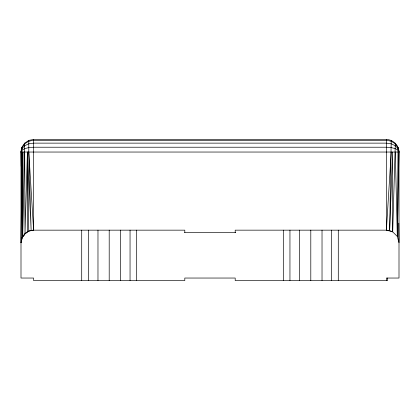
<?xml version="1.0" encoding="UTF-8"?>
<svg xmlns="http://www.w3.org/2000/svg" width="420" height="420" viewBox="0 0 420 420"><rect width="100%" height="100%" fill="white"/><g stroke="black" fill="none" stroke-linecap="round" stroke-linejoin="round"><path stroke-width="0.63" d="M24.691 143.131L21.961 147.221L21 242.76L21.961 237.941L22.691 236.46L22.869 152.04L22.271 238.03L22.691 236.46L24.691 143.131L28.78 140.401L33.6 139.44L386.4 139.44C393.167 139.577 398.864 145.273 399 152.04L399 278.04L386.4 278.04L386.4 280.56M398.795 223.183L399 242.76L397.31 236.46L398.039 147.221M391.219 140.401L389.66 230.591L392.7 231.851L397.31 236.46L399 152.04C398.8 145.43 392.81 140.485 386.4 140.401L33.6 140.401C27.19 140.485 21.2 145.43 21 152.04L21 278.04L33.6 278.04L33.6 280.56L184.8 280.56L184.8 278.04L235.2 278.04L235.2 280.56L387.629 280.56L387.629 278.04M235.2 232.68L235.2 230.16L386.4 230.16L392.7 231.851L395.309 143.131M392.7 231.851L392.579 152.04L389.66 230.591L386.4 230.16L391.219 152.04M21.21 166.373L21 152.04L21.961 147.221M21 242.76L22.108 238.618M21 152.04L21.961 148.633L24.691 145.74L28.78 143.808L33.6 143.131L386.4 143.131L391.219 143.808L395.309 145.74L398.039 148.633L399 152.04L21 152.04L21.961 150.197L24.691 148.633L28.78 147.583L33.6 147.221L386.4 147.221L391.219 147.583L395.309 148.633L398.039 150.197L399 152.04M24.617 234.628L21.961 237.941C24.066 233.425 28.518 230.087 33.6 230.16L184.8 230.16L184.8 232.68M22.691 236.46L24.533 234.617M25.914 233.231L27.3 231.851L27.421 152.04L31.143 230.402L28.78 152.04L28.78 140.401M33.6 139.44L33.6 230.16L28.78 231.121L24.691 233.851L24.995 234.155M184.653 232.68L235.678 232.68M28.78 152.04L33.6 230.16M395.309 152.04L397.31 236.46M28.78 231.121L27.421 152.04L25.011 233.504L24.691 152.04M21.961 152.04L22.271 238.03M386.4 139.44L386.4 230.16M338.289 230.16L338.289 280.56M331.648 230.16L331.648 280.56M322.024 230.16L322.024 280.56M310.8 230.16L310.8 280.56M299.576 230.16L299.576 280.56M289.952 230.16L289.952 280.56M283.311 230.16L283.311 280.56M136.689 230.16L136.689 280.56M130.048 230.16L130.048 280.56M120.425 230.16L120.425 280.56M109.2 230.16L109.2 280.56M97.976 230.16L97.976 280.56M88.352 230.16L88.352 280.56M81.711 230.16L81.711 280.56"/></g></svg>
